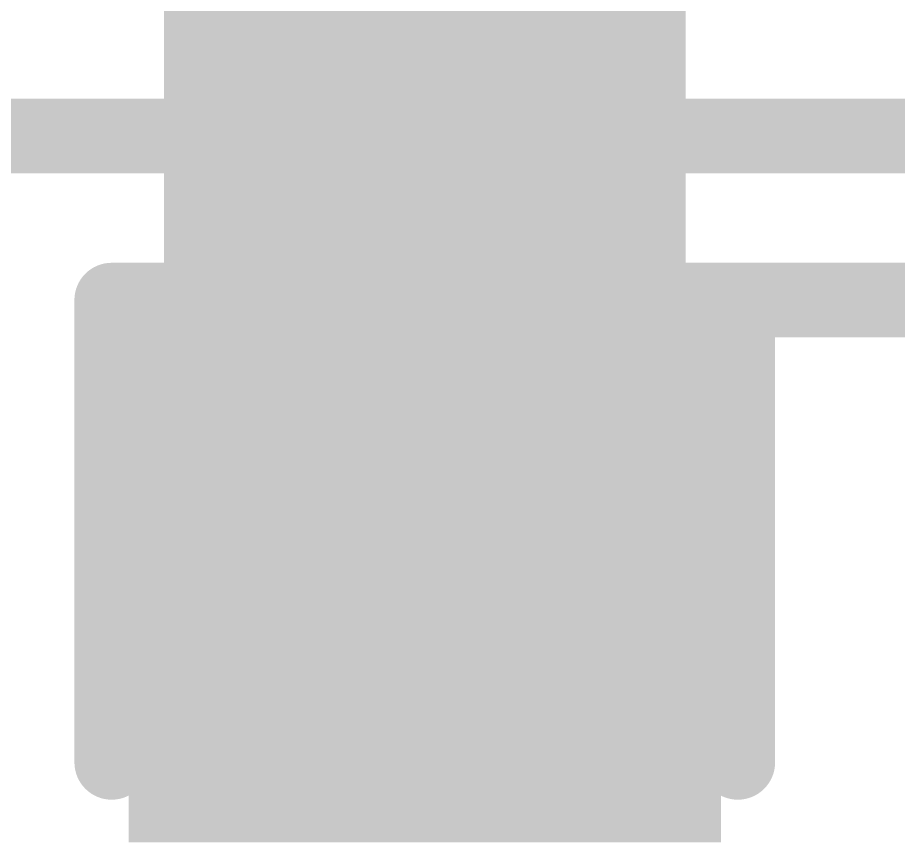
# Model space of a CAD drawing. Header units: inches. Extents: x 68 to 568, y 3 to 460.
# Drawn here: x 235.662 to 237.163, y 259.134 to 260.538 of the extents above; entities that cross this region are included whole.
import ezdxf

# ---------------------------------------------------------------- set-up
doc = ezdxf.new("R2010")
doc.units = ezdxf.units.IN
for name, color, linetype in [('Top Layer', 1, 'Continuous'), ('Top Overlay', 2, 'Continuous'), ('Top Paste', 8, 'Continuous'), ('Top Solder', 216, 'Continuous')]:
    doc.layers.add(name, color=color, linetype=linetype)

# ---------------------------------------------------------------- blocks, each defined once
blk = doc.blocks.new('C___0603_600')
at = {"layer": 'Top Layer'}
blk.add_hatch(color=1, dxfattribs=at).paths.add_polyline_path([(-0.381, 0.4445), (-0.381, -0.4445), (-1.143, -0.4445), (-1.143, 0.4445)])
at = {"layer": 'Top Paste'}
blk.add_hatch(color=8, dxfattribs=at).paths.add_polyline_path([(-0.381, 0.4445), (-0.381, -0.4445), (-1.143, -0.4445), (-1.143, 0.4445)])
at = {"layer": 'Top Solder'}
blk.add_hatch(color=216, dxfattribs=at).paths.add_polyline_path([(-0.321, 0.5045), (-0.321, -0.5045), (-1.203, -0.5045), (-1.203, 0.5045)])
at = {"layer": 'Top Overlay'}
for points in [[(-0.4572, 0.5334, 0.127, 0.127, 0), (-1.2446, 0.5334, 0.127, 0.127, 0)], [(-1.2446, -0.5334, 0.127, 0.127, 0), (-1.2446, 0.5334, 0.127, 0.127, 0)], [(-0.4572, -0.5334, 0.127, 0.127, 0), (-1.2446, -0.5334, 0.127, 0.127, 0)]]:
    blk.add_lwpolyline(points, format="xyseb", dxfattribs=at)
for points in [[(-1.2764, 0.5334, 0.0635, 0.0635, 1), (-1.2128, 0.5334, 0.0635, 0.0635, 1)], [(-1.2764, 0.5334, 0.0635, 0.0635, 1), (-1.2128, 0.5334, 0.0635, 0.0635, 1)], [(-0.4889, 0.5334, 0.0635, 0.0635, 1), (-0.4254, 0.5334, 0.0635, 0.0635, 1)], [(-1.2764, -0.5334, 0.0635, 0.0635, 1), (-1.2128, -0.5334, 0.0635, 0.0635, 1)], [(-1.2764, -0.5334, 0.0635, 0.0635, 1), (-1.2128, -0.5334, 0.0635, 0.0635, 1)], [(-0.4889, -0.5334, 0.0635, 0.0635, 1), (-0.4254, -0.5334, 0.0635, 0.0635, 1)]]:
    blk.add_lwpolyline(points, format="xyseb", close=True, dxfattribs=at)

msp = doc.modelspace()

# ---------------------------------------------------------------- hatches: boundary and pattern name
at = {"layer": 'Top Layer'}
msp.add_hatch(color=1, dxfattribs=at).paths.add_polyline_path([(235.9113, 259.1937), (236.8003, 259.1937), (236.8003, 261.7718), (235.9113, 261.7718)])

# ---------------------------------------------------------------- linework, layer by layer
msp.add_lwpolyline([(236.3558, 259.5747, 0.381, 0.381, 0), (236.3939, 259.6128, 0.381, 0.381, 0)], format="xyseb", dxfattribs=at)
for points in [[(236.2987, 259.6128, 0.1905, 0.1905, 1), (236.4892, 259.6128, 0.1905, 0.1905, 1)], [(236.2605, 259.5747, 0.1905, 0.1905, 1), (236.451, 259.5747, 0.1905, 0.1905, 1)]]:
    msp.add_lwpolyline(points, format="xyseb", close=True, dxfattribs=at)
at = {"layer": 'Top Overlay'}
for points in [[(235.5684, 260.3367, 0.127, 0.127, 0), (238.252, 260.3367, 0.127, 0.127, 0)], [(236.8892, 260.0573, 0.127, 0.127, 0), (239.742, 260.0573, 0.127, 0.127, 0)]]:
    msp.add_lwpolyline(points, format="xyseb", dxfattribs=at)
msp.add_lwpolyline([(236.8574, 260.0573, 0.0635, 0.0635, 1), (236.9209, 260.0573, 0.0635, 0.0635, 1)], format="xyseb", close=True, dxfattribs=at)

# ---------------------------------------------------------------- block references
at = {"rotation": 270}
msp.add_blockref('C___0603_600', (236.3558, 258.8127), dxfattribs=at)

doc.saveas('drawing.dxf')
